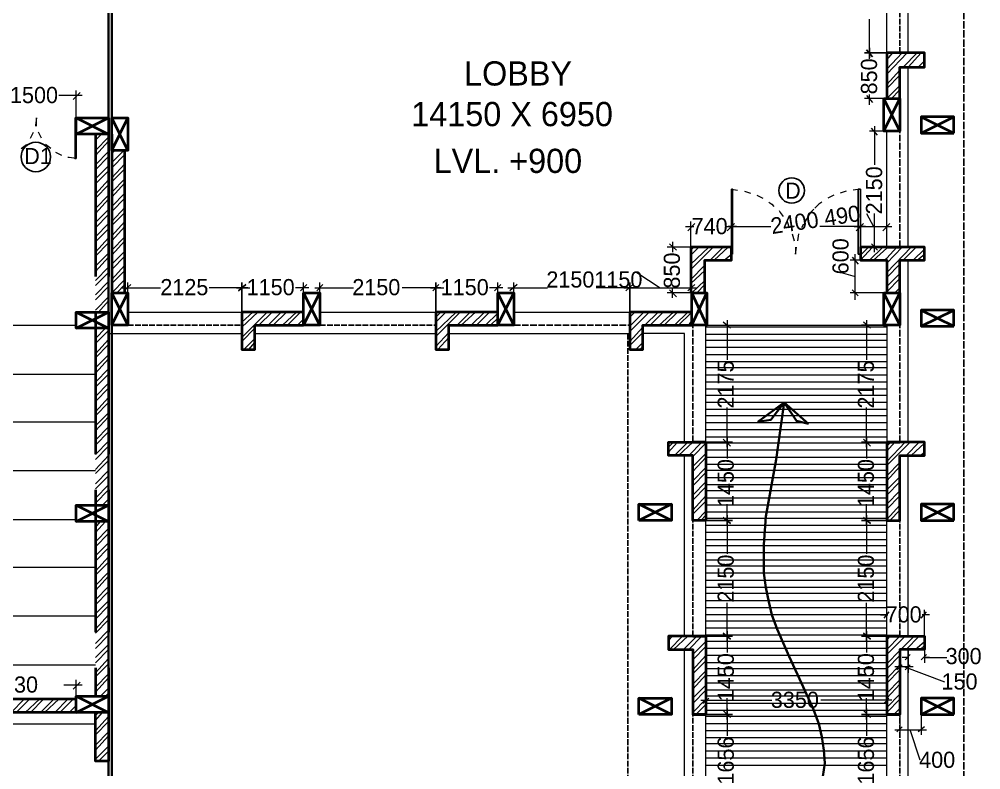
# Model space of a CAD drawing. Header units: millimetres. Extents: x 23593 to 241524, y 4405 to 182732.
# Drawn here: x 190123 to 207990, y 41737 to 55675 of the extents above; entities that cross this region are included whole.
import ezdxf

# ---------------------------------------------------------------- set-up
doc = ezdxf.new("R2010")
doc.units = ezdxf.units.MM
doc.linetypes.add('PDF_IMPORT', pattern=[1, 0.8, -0.2])
for name, color, linetype in [('PDF_0', 7, 'Continuous'), ('PDF_AR_DIMENSION', 7, 'Continuous'), ('PDF_AR_ELEVATIONS', 2, 'Continuous'), ('PDF_DOOR WIN TEXT', 5, 'Continuous'), ('PDF_ST COLUMN', 1, 'Continuous'), ('PDF_Text', 7, 'Continuous'), ('PDF_wall', 7, 'Continuous'), ('PDF_WINDOW', 2, 'Continuous')]:
    doc.layers.add(name, color=color, linetype=linetype)
for name, color, linetype, true_color in [('PDF_AR_DOOR', 7, 'Continuous', 0x723939), ('PDF_AR_HATCH', 7, 'Continuous', 0x767676), ('PDF_AR_WINDOW', 7, 'Continuous', 0x00a5dd), ('PDF_exp gap', 7, 'Continuous', 0xdd006e)]:
    doc.layers.add(name, color=color, linetype=linetype, true_color=true_color)
doc.styles.add('PDF Century Gothic', font='GOTHIC.TTF')

msp = doc.modelspace()

# ---------------------------------------------------------------- linework, layer by layer
at = {"layer": 'PDF_0', "color": 1, "linetype": 'PDF_IMPORT', "lineweight": 25, "ltscale": 132.136405}
for points in [[(206489, 55051), (206489, 57184)], [(192143, 49992), (194257, 49992)], [(195710, 49992), (197862, 49992)], [(202638, 44216), (202638, 46367)], [(206489, 44216), (206489, 46367)], [(202638, 41007), (202638, 42762)], [(206489, 41007), (206489, 42762)]]:
    msp.add_lwpolyline(points, dxfattribs=at)
at = {"layer": 'PDF_0', "color": 6, "linetype": 'PDF_IMPORT', "lineweight": 25, "ltscale": 169.889663}
msp.add_lwpolyline([(207678, 40214), (207678, 57184)], dxfattribs=at)
at = {"layer": 'PDF_0', "lineweight": 13}
for points in [[(205979, 54975), (205866, 55107)], [(203280, 51747), (203412, 51879)], [(205677, 51747), (205809, 51879)], [(194200, 50634), (194332, 50747)], [(197806, 50634), (197919, 50747)], [(201392, 50634), (201524, 50747)], [(203204, 47878), (203337, 47745)], [(205809, 47878), (205942, 47745)], [(203204, 46424), (203337, 46311)], [(205809, 46424), (205942, 46311)], [(203204, 44272), (203337, 44159)], [(205809, 44272), (205942, 44159)], [(203204, 42838), (203337, 42705)], [(205809, 42838), (205942, 42705)]]:
    msp.add_lwpolyline(points, close=True, dxfattribs=at)
for points in [[(191123, 54182), (191256, 54315)], [(205866, 54258), (205979, 54126)], [(206074, 53522), (205960, 53654)], [(202676, 51879), (202544, 51747)], [(206168, 51747), (206300, 51879)], [(202336, 51389), (202204, 51502)], [(205960, 51502), (206074, 51389)], [(205602, 51257), (205715, 51124)], [(192199, 50747), (192067, 50634)], [(195352, 50634), (195465, 50747)], [(195767, 50747), (195654, 50634)], [(198957, 50634), (199071, 50747)], [(199373, 50747), (199240, 50634)], [(202544, 50634), (202676, 50747)], [(202204, 50652), (202336, 50520)], [(205715, 50539), (205602, 50652)], [(203337, 49935), (203204, 50048)], [(205942, 49935), (205809, 50048)], [(206281, 44669), (206187, 44555)], [(206885, 44555), (206980, 44669)], [(206583, 43781), (206678, 43876)], [(206980, 43876), (206885, 43781)], [(206432, 43593), (206527, 43687)], [(206678, 43687), (206583, 43593)], [(191123, 43234), (191256, 43366)], [(202940, 43064), (202827, 42970)], [(206187, 42970), (206281, 43064)], [(206432, 42441), (206527, 42536)], [(206942, 42536), (206829, 42441)]]:
    msp.add_lwpolyline(points, dxfattribs=at)
at = {"layer": 'PDF_0', "color": 1, "linetype": 'PDF_IMPORT', "lineweight": 25, "ltscale": 151.013034}
for points in [[(206489, 51445), (206489, 53597)], [(199316, 49992), (201468, 49992)], [(202638, 47821), (202638, 49973)], [(206489, 47821), (206489, 49992)]]:
    msp.add_lwpolyline(points, dxfattribs=at)
at = {"layer": 'PDF_0', "color": 6, "linetype": 'PDF_IMPORT', "lineweight": 25, "ltscale": 132.136405}
msp.add_lwpolyline([(201430, 40214), (201430, 49841)], dxfattribs=at)
at = {"layer": 'PDF_AR_DIMENSION', "lineweight": 13}
for points in [[(205923, 54937), (205923, 55674)], [(205923, 55145), (205923, 54956)], [(191180, 53843), (191180, 54352)], [(191293, 54258), (190859, 54258)], [(206244, 54201), (205828, 54201)], [(205923, 54088), (205923, 54277)], [(206017, 53692), (206017, 52974)], [(206244, 53597), (205923, 53597)], [(205866, 52068), (205998, 51823)], [(206017, 51351), (206017, 52068)], [(202506, 51823), (202657, 51823)], [(202600, 51445), (202600, 51917)], [(203242, 51823), (204092, 51823)], [(203450, 51823), (203299, 51823)], [(205847, 51823), (204998, 51823)], [(205640, 51823), (206338, 51823)], [(205923, 51445), (206244, 51445), (206244, 51917)], [(202261, 51540), (202261, 51351)], [(202619, 51445), (202166, 51445)], [(205658, 50464), (205658, 50596), (205658, 51200), (205658, 51313)], [(206244, 51200), (205564, 51200)], [(201600, 50973), (202034, 50690)], [(205394, 50973), (205658, 50898)], [(192143, 50237), (192143, 50785)], [(195408, 50596), (195408, 50785)], [(195710, 50596), (195710, 50785)], [(199014, 50294), (199014, 50785)], [(199316, 50596), (199316, 50785)], [(202619, 50294), (202619, 50785)], [(192030, 50690), (192747, 50690)], [(194370, 50690), (193653, 50690)], [(194163, 50690), (194408, 50690)], [(195503, 50690), (195257, 50690)], [(195616, 50690), (196333, 50690)], [(197957, 50690), (197239, 50690)], [(197768, 50690), (198013, 50690)], [(199108, 50690), (198863, 50690)], [(199203, 50690), (199939, 50690)], [(201562, 50690), (200845, 50690)], [(201355, 50690), (202714, 50690)], [(202619, 50596), (202166, 50596)], [(202261, 50501), (202261, 50690)], [(206244, 50596), (205564, 50596)], [(203280, 50086), (203280, 49350)], [(205866, 50086), (205866, 49350)], [(202884, 49992), (203374, 49992)], [(206263, 49992), (205772, 49992)], [(203280, 47727), (203280, 48463)], [(205866, 47727), (205866, 48463)], [(203280, 47915), (203280, 47519)], [(205866, 47915), (205866, 47519)], [(203280, 46273), (203280, 46669)], [(205866, 46273), (205866, 46669)], [(203280, 46462), (203280, 45745)], [(205866, 46462), (205866, 45745)], [(203280, 44121), (203280, 44838)], [(205866, 44121), (205866, 44838)], [(206244, 44216), (206244, 44706)], [(206942, 44216), (206942, 44706)], [(206130, 44612), (206263, 44612)], [(207036, 44612), (206904, 44612)], [(203280, 44310), (203280, 43914)], [(205866, 44310), (205866, 43914)], [(206489, 43970), (206489, 43536)], [(206640, 43725), (206640, 43970), (206640, 43536)], [(206942, 43970), (206942, 43725)], [(206640, 43819), (206527, 43819)], [(207036, 43819), (206942, 43819), (207357, 43819)], [(206734, 43649), (206640, 43649), (206489, 43649), (206395, 43649)], [(207320, 43366), (206565, 43649)], [(191293, 43309), (190954, 43309)], [(191180, 43102), (191180, 43404)], [(202884, 42762), (202884, 43121)], [(203280, 42668), (203280, 43064)], [(205866, 42668), (205866, 43064)], [(206244, 42762), (206244, 43121)], [(202789, 43026), (204111, 43026)], [(206338, 43026), (205017, 43026)], [(203280, 42875), (203280, 42366)], [(205866, 42875), (205866, 42366)], [(206489, 42762), (206489, 42385)], [(206885, 42762), (206885, 42385)], [(206395, 42479), (206489, 42479), (206885, 42479), (206980, 42479)], [(206867, 41913), (206678, 42479)]]:
    msp.add_lwpolyline(points, dxfattribs=at)
for points in [[(205828, 55051), (206244, 55051)], [(203356, 51917), (203356, 51445)], [(205753, 51917), (205753, 51445)], [(194257, 50785), (194257, 50237)], [(197862, 50785), (197862, 50237)], [(201468, 50785), (201468, 50237)], [(203374, 47821), (202884, 47821)], [(205772, 47821), (206263, 47821)], [(203374, 46367), (202884, 46367)], [(205772, 46367), (206263, 46367)], [(203374, 44216), (202884, 44216)], [(205772, 44216), (206263, 44216)], [(203374, 42762), (202884, 42762)], [(205772, 42762), (206263, 42762)]]:
    msp.add_lwpolyline(points, close=True, dxfattribs=at)
at = {"layer": 'PDF_AR_DOOR', "lineweight": 20}
for points in [[(190444, 53692), (190444, 53710), (190444, 53843), (190425, 53710), (190425, 53692)], [(190331, 53465), (190387, 53578)], [(190538, 53465), (190482, 53578)], [(190161, 53276), (190255, 53352)], [(190708, 53276), (190614, 53352)], [(190916, 53144), (190803, 53201)], [(191180, 53088), (191048, 53106), (191029, 53106)], [(203356, 52521), (203469, 52502)], [(203601, 52484), (203714, 52446)], [(203827, 52408), (203941, 52351)], [(205262, 52408), (205149, 52351)], [(205489, 52484), (205375, 52446)], [(205753, 52521), (205621, 52502)], [(204054, 52276), (204111, 52238), (204148, 52200)], [(204243, 52125), (204262, 52087), (204318, 52012)], [(204394, 51917), (204431, 51804)], [(204488, 51691), (204526, 51559)], [(204601, 51691), (204582, 51559)], [(204545, 51445), (204545, 51313), (204564, 51445)]]:
    msp.add_lwpolyline(points, dxfattribs=at)
at = {"layer": 'PDF_AR_DOOR', "lineweight": 25}
for points in [[(191180, 53088), (191161, 53088), (191161, 53843), (191180, 53843)], [(203356, 52521), (203374, 52521), (203374, 51313), (203356, 51313)], [(205753, 52521), (205715, 52521), (205715, 51313), (205753, 51313)]]:
    msp.add_lwpolyline(points, close=True, dxfattribs=at)
at = {"layer": 'PDF_AR_DOOR', "linetype": 'PDF_IMPORT', "lineweight": 20, "ltscale": 126.628279}
msp.add_lwpolyline([(205036, 52276), (204979, 52238), (204828, 52087), (204658, 51804)], dxfattribs=at)
at = {"layer": 'PDF_AR_ELEVATIONS', "lineweight": 35}
for points in [[(203846, 48199), (204337, 48557), (204092, 48236)], [(204790, 48161), (204337, 48557), (204564, 48217)]]:
    msp.add_lwpolyline(points, close=True, dxfattribs=at)
msp.add_lwpolyline([(204337, 48557), (204262, 48029), (204186, 47500), (203997, 46443), (203960, 45914), (203960, 45386), (203997, 45122), (204054, 44857), (204111, 44612), (204205, 44348), (204431, 43838), (204658, 43347), (204885, 42856), (204979, 42592), (205036, 42347), (205073, 42101), (205092, 41856), (205054, 41611), (204998, 41365), (204903, 41120), (204809, 40855), (204564, 40365)], dxfattribs=at)
at = {"layer": 'PDF_AR_HATCH', "lineweight": 5}
for points in [[(206244, 55013), (206263, 55051)], [(206244, 54749), (206527, 55051)], [(206244, 54919), (206357, 55051)], [(206244, 54654), (206621, 55051)], [(206546, 54786), (206810, 55051)], [(206640, 54786), (206885, 55051)], [(206829, 54786), (206942, 54900)], [(206244, 54466), (206489, 54730)], [(206904, 54786), (206942, 54824)], [(206244, 54390), (206489, 54635)], [(206244, 54201), (206489, 54447)], [(206319, 54182), (206489, 54371)], [(191539, 53522), (191558, 53541)], [(191539, 53427), (191652, 53541)], [(191539, 53239), (191784, 53484)], [(191539, 53144), (191784, 53408)], [(191539, 52974), (191784, 53220)], [(191539, 52880), (191784, 53125)], [(191841, 53012), (192067, 53239)], [(191841, 53182), (191897, 53239)], [(191841, 52918), (192086, 53163)], [(191539, 52710), (191784, 52955)], [(191841, 52729), (192086, 52993)], [(191841, 52653), (192086, 52899)], [(191539, 52616), (191784, 52861)], [(191841, 52465), (192086, 52710)], [(191539, 52427), (191784, 52691)], [(191539, 52351), (191784, 52597)], [(191841, 52370), (192086, 52635)], [(191539, 52163), (191784, 52408)], [(191841, 52200), (192086, 52446)], [(191539, 52068), (191784, 52332)], [(191841, 52106), (192086, 52351)], [(191841, 51917), (192086, 52181)], [(191539, 51898), (191784, 52144)], [(191539, 51804), (191784, 52049)], [(191841, 51842), (192086, 52087)], [(191539, 51634), (191784, 51879)], [(191841, 51653), (192086, 51917)], [(191841, 51559), (192086, 51823)], [(191539, 51540), (191784, 51785)], [(191539, 51351), (191784, 51615)], [(191539, 51275), (191784, 51521)], [(191841, 51389), (192086, 51634)], [(191841, 51294), (192086, 51559)], [(191539, 51087), (191784, 51332)], [(191841, 51124), (192086, 51370)], [(202600, 51389), (202657, 51445)], [(202600, 51124), (202940, 51445)], [(202600, 51294), (202751, 51445)], [(202600, 51030), (203016, 51445)], [(202959, 51200), (203204, 51445)], [(203035, 51200), (203299, 51445)], [(203223, 51200), (203356, 51313)], [(205753, 51294), (205904, 51445)], [(205753, 51200), (205979, 51445)], [(205923, 51200), (206168, 51445)], [(205998, 51200), (206244, 51426), (206263, 51445)], [(206187, 51200), (206244, 51238), (206432, 51445)], [(206244, 50973), (206697, 51445)], [(206244, 51143), (206527, 51445)], [(206546, 51200), (206791, 51445)], [(206734, 51200), (206942, 51408)], [(206810, 51200), (206942, 51313)], [(191539, 50992), (191784, 51257)], [(191841, 51030), (192086, 51275)], [(191841, 50841), (192086, 51106)], [(202600, 50841), (202865, 51106)], [(203318, 51200), (203356, 51219)], [(206244, 50879), (206489, 51124)], [(191539, 50822), (191784, 51068)], [(191539, 50728), (191784, 50973)], [(191841, 50766), (192086, 51011)], [(202600, 50766), (202865, 51011)], [(206244, 50709), (206489, 50954)], [(191539, 50558), (191784, 50803)], [(191841, 50596), (192086, 50841)], [(191935, 50596), (192086, 50747)], [(202619, 50596), (202865, 50822)], [(202714, 50596), (202865, 50747)], [(206244, 50615), (206489, 50860)], [(191539, 50464), (191784, 50709)], [(206395, 50596), (206489, 50690)], [(206489, 50596), (206489, 50596)], [(191539, 50275), (191784, 50520)], [(191595, 50237), (191784, 50445)], [(191765, 50237), (191784, 50256)], [(194257, 50048), (194465, 50237)], [(194257, 49765), (194729, 50237)], [(194257, 50218), (194276, 50237)], [(194257, 49954), (194559, 50237)], [(194578, 49992), (194823, 50237)], [(194748, 49992), (194993, 50237)], [(194842, 49992), (195088, 50237)], [(195012, 49992), (195276, 50237)], [(195106, 49992), (195352, 50237)], [(197862, 50143), (197957, 50237)], [(197862, 49879), (198240, 50237)], [(197862, 50048), (198051, 50237)], [(197862, 49784), (198315, 50237)], [(198259, 49992), (198504, 50237)], [(198334, 49992), (198599, 50237)], [(198523, 49992), (198768, 50237)], [(198617, 49992), (198863, 50237)], [(198787, 49992), (199014, 50218)], [(201468, 50237), (201468, 50237)], [(201468, 49973), (201732, 50237)], [(201468, 50143), (201562, 50237)], [(201468, 49879), (201827, 50237)], [(201751, 49992), (201996, 50237)], [(201845, 49992), (202091, 50237)], [(202015, 49992), (202280, 50237)], [(202110, 49992), (202355, 50237)], [(202298, 49992), (202544, 50237)], [(202374, 49992), (202600, 50218)], [(195295, 49992), (195408, 50105)], [(195371, 49992), (195408, 50030)], [(198882, 49992), (199014, 50124)], [(202563, 49992), (202600, 50048)], [(191539, 49746), (191728, 49935)], [(191539, 49916), (191558, 49935)], [(191539, 49652), (191784, 49897)], [(194257, 49690), (194502, 49935)], [(197862, 49595), (198108, 49860)], [(201468, 49690), (201713, 49954)], [(201468, 49614), (201713, 49860)], [(206244, 49954), (202884, 49954)], [(191539, 49463), (191784, 49728)], [(194295, 49539), (194502, 49746)], [(197900, 49539), (198108, 49765)], [(206244, 49822), (202884, 49822)], [(206244, 49709), (202884, 49709)], [(191539, 49388), (191784, 49633)], [(194389, 49539), (194502, 49671)], [(198070, 49539), (198108, 49576)], [(201581, 49539), (201713, 49671)], [(201657, 49539), (201713, 49595)], [(206244, 49576), (202884, 49576)], [(191539, 49199), (191784, 49444)], [(191539, 49105), (191784, 49369)], [(206244, 49444), (202884, 49444)], [(191539, 48935), (191784, 49180)], [(206244, 49312), (202884, 49312)], [(206244, 49199), (202884, 49199)], [(191539, 48840), (191784, 49086)], [(206244, 49067), (202884, 49067)], [(191539, 48670), (191784, 48916)], [(191539, 48576), (191784, 48821)], [(206244, 48935), (202884, 48935)], [(206244, 48803), (202884, 48803)], [(191539, 48387), (191784, 48652)], [(206244, 48689), (202884, 48689)], [(191539, 48312), (191784, 48557)], [(206244, 48557), (202884, 48557)], [(206244, 48425), (202884, 48425)], [(191539, 48123), (191784, 48368)], [(191539, 48029), (191784, 48293)], [(206244, 48312), (202884, 48312)], [(191539, 47859), (191784, 48104)], [(206244, 48180), (202884, 48180)], [(191539, 47764), (191784, 48010)], [(206244, 48047), (202884, 48047)], [(206244, 47915), (202884, 47915)], [(191539, 47594), (191784, 47840)], [(191539, 47500), (191784, 47745)], [(202185, 47727), (202280, 47821)], [(202185, 47632), (202355, 47821)], [(202298, 47576), (202544, 47821)], [(202374, 47576), (202638, 47821)], [(202563, 47576), (202808, 47821)], [(206244, 47802), (202884, 47802), (202638, 47557)], [(206244, 47745), (206319, 47821)], [(206244, 47462), (206583, 47821)], [(206244, 47651), (206395, 47821)], [(206244, 47387), (206678, 47821)], [(206602, 47576), (206848, 47821)], [(206697, 47576), (206942, 47802)], [(191539, 47311), (191784, 47576)], [(202638, 47368), (202884, 47613)], [(206244, 47538), (202884, 47538), (202638, 47274)], [(206244, 47670), (202884, 47670)], [(206867, 47576), (206942, 47632)], [(191539, 47236), (191784, 47481)], [(202638, 47104), (202884, 47349)], [(206244, 47406), (202884, 47406)], [(206244, 47198), (206489, 47443)], [(206244, 47104), (206489, 47368)], [(191539, 47047), (191784, 47292)], [(191539, 46953), (191784, 47198)], [(202638, 47009), (202884, 47255)], [(206244, 47292), (202884, 47292)], [(206244, 46934), (206489, 47179)], [(191539, 46783), (191784, 47028)], [(202638, 46839), (202884, 47085)], [(206244, 47160), (202884, 47160)], [(206244, 47028), (202884, 47028)], [(206244, 46839), (206489, 47085)], [(191539, 46688), (191784, 46934)], [(202638, 46745), (202884, 46990)], [(202638, 46556), (202884, 46821)], [(206244, 46915), (202884, 46915)], [(206244, 46669), (206489, 46915)], [(206244, 46575), (206489, 46821)], [(191671, 46651), (191784, 46764)], [(191765, 46651), (191784, 46669)], [(202638, 46481), (202884, 46726)], [(206244, 46783), (202884, 46783)], [(206244, 46651), (202884, 46651)], [(206244, 46386), (206489, 46651)], [(202714, 46367), (202884, 46537)], [(202789, 46367), (202884, 46462)], [(206244, 46518), (202884, 46518)], [(206300, 46367), (206489, 46556)], [(191539, 46235), (191633, 46349)], [(191539, 46141), (191728, 46349)], [(206244, 46405), (202884, 46405)], [(206489, 46367), (206489, 46367)], [(191539, 45971), (191784, 46216)], [(191539, 45877), (191784, 46122)], [(206244, 46273), (202884, 46273)], [(206244, 46141), (202884, 46141)], [(191539, 45707), (191784, 45952)], [(206244, 46009), (202884, 46009)], [(191539, 45612), (191784, 45858)], [(206244, 45896), (202884, 45896)], [(206244, 45763), (202884, 45763)], [(191539, 45424), (191784, 45688)], [(191539, 45348), (191784, 45594)], [(206244, 45631), (202884, 45631)], [(191539, 45159), (191784, 45405)], [(206244, 45518), (202884, 45518)], [(206244, 45386), (202884, 45386)], [(191539, 45065), (191784, 45329)], [(206244, 45254), (202884, 45254)], [(191539, 44895), (191784, 45140)], [(191539, 44801), (191784, 45046)], [(206244, 45122), (202884, 45122)], [(191539, 44631), (191784, 44876)], [(206244, 45008), (202884, 45008)], [(206244, 44876), (202884, 44876)], [(191539, 44536), (191784, 44782)], [(206244, 44744), (202884, 44744)], [(191539, 44348), (191784, 44612)], [(191539, 44272), (191784, 44518)], [(206244, 44612), (202884, 44612)], [(206244, 44499), (202884, 44499)], [(191539, 44083), (191784, 44329)], [(206244, 44367), (202884, 44367)], [(191539, 43989), (191784, 44234)], [(202185, 44140), (202261, 44216)], [(202204, 43970), (202449, 44216)], [(202280, 43970), (202544, 44216)], [(202468, 43970), (202714, 44216)], [(202563, 43970), (202808, 44216)], [(206244, 44234), (202884, 44234)], [(206244, 43970), (206489, 44216)], [(206244, 44140), (206300, 44216)], [(206244, 43876), (206583, 44216)], [(206508, 43970), (206753, 44216)], [(206602, 43970), (206848, 44216)], [(191539, 43819), (191784, 44065)], [(191539, 43725), (191784, 43970)], [(206244, 44121), (202884, 44121), (202638, 43876)], [(202638, 43781), (202884, 44027)], [(206244, 43989), (202884, 43989)], [(206772, 43970), (206942, 44121)], [(206867, 43970), (206942, 44046)], [(191539, 43536), (191784, 43800)], [(206244, 43857), (202884, 43857), (202638, 43593)], [(206489, 43857), (206244, 43611), (202884, 43611)], [(206244, 43706), (206489, 43951)], [(191539, 43460), (191784, 43706)], [(202638, 43517), (202884, 43762)], [(206244, 43725), (202884, 43725)], [(206244, 43423), (206489, 43687)], [(191539, 43272), (191784, 43517)], [(191539, 43177), (191784, 43442)], [(202638, 43328), (202884, 43574)], [(202638, 43234), (202884, 43498)], [(206489, 43593), (206244, 43347), (202884, 43347)], [(206244, 43479), (202884, 43479)], [(191614, 43083), (191784, 43253)], [(202638, 43064), (202884, 43309)], [(206244, 43158), (206489, 43404)], [(206244, 43064), (206489, 43328)], [(191709, 43083), (191784, 43158)], [(206244, 43215), (202884, 43215), (202638, 42970)], [(206244, 43102), (202884, 43102)], [(206244, 42894), (206489, 43140)], [(189972, 42800), (190217, 43045)], [(190066, 42800), (190312, 43045)], [(190236, 42800), (190501, 43045)], [(190331, 42800), (190576, 43045)], [(190519, 42800), (190765, 43045)], [(190595, 42800), (190859, 43045)], [(190784, 42800), (191029, 43045)], [(190878, 42800), (191123, 43045)], [(191048, 42800), (191180, 42932)], [(202638, 42800), (202884, 43045)], [(202695, 42762), (202884, 42951)], [(206244, 42970), (202884, 42970)], [(206244, 42800), (206489, 43045)], [(191142, 42800), (191180, 42838)], [(191539, 42743), (191595, 42800)], [(191539, 42649), (191671, 42800)], [(191539, 42460), (191784, 42724)], [(206244, 42838), (202884, 42838)], [(202884, 42762), (202884, 42781)], [(206244, 42724), (202884, 42724)], [(206376, 42762), (206489, 42875)], [(206470, 42762), (206489, 42781)], [(191539, 42385), (191784, 42630)], [(206244, 42592), (202884, 42592)], [(191539, 42196), (191784, 42441)], [(191539, 42101), (191784, 42366)], [(206244, 42460), (202884, 42460)], [(191539, 41931), (191784, 42177)], [(206244, 42328), (202884, 42328)], [(206244, 42215), (202884, 42215)], [(191595, 41894), (191784, 42082)], [(206244, 42082), (202884, 42082)], [(191765, 41894), (191784, 41913)], [(206244, 41950), (202884, 41950)], [(206244, 41818), (202884, 41818)]]:
    msp.add_lwpolyline(points, dxfattribs=at)
at = {"layer": 'PDF_AR_WINDOW', "color": 2, "lineweight": 20}
msp.add_lwpolyline([(185064, 42592), (191539, 42592)], dxfattribs=at)
at = {"layer": 'PDF_DOOR WIN TEXT', "lineweight": 25}
for centre, radius in [((190432, 53118), 274), ((204477, 52495), 236)]:
    msp.add_circle(centre, radius, dxfattribs=at)
at = {"layer": 'PDF_exp gap', "lineweight": 35}
for points in [[(191784, 67019), (191784, 39836)], [(191841, 67019), (191841, 39836)]]:
    msp.add_lwpolyline(points, dxfattribs=at)
at = {"layer": 'PDF_ST COLUMN', "lineweight": 40}
for points in [[(206187, 54201), (206489, 54201), (206489, 53597), (206187, 53597)], [(191784, 53843), (191784, 53541), (191180, 53541), (191180, 53843)], [(191841, 53843), (192143, 53843), (192143, 53239), (191841, 53239)], [(207489, 53559), (207489, 53861), (206885, 53861), (206885, 53559)], [(191841, 50596), (192143, 50596), (192143, 49992), (191841, 49992)], [(195408, 50596), (195710, 50596), (195710, 49992), (195408, 49992)], [(199014, 50596), (199316, 50596), (199316, 49992), (199014, 49992)], [(202619, 50596), (202902, 50596), (202902, 49992), (202619, 49992)], [(206187, 50596), (206489, 50596), (206489, 49992), (206187, 49992)], [(191784, 50237), (191784, 49935), (191180, 49935), (191180, 50237)], [(207489, 49973), (207489, 50275), (206885, 50275), (206885, 49973)], [(191784, 46651), (191784, 46349), (191180, 46349), (191180, 46651)], [(201638, 46367), (201638, 46669), (202242, 46669), (202242, 46367)], [(207489, 46367), (207489, 46669), (206885, 46669), (206885, 46367)], [(191784, 43102), (191784, 42800), (191180, 42800), (191180, 43102)], [(201638, 42762), (201638, 43064), (202242, 43064), (202242, 42762)], [(207489, 42762), (207489, 43064), (206885, 43064), (206885, 42762)]]:
    msp.add_lwpolyline(points, close=True, dxfattribs=at)
for points in [[(206187, 53597), (206489, 54201)], [(206489, 53597), (206187, 54201)], [(191180, 53843), (191784, 53541)], [(191180, 53541), (191784, 53843)], [(191841, 53239), (192143, 53843)], [(192143, 53239), (191841, 53843)], [(206885, 53559), (207489, 53861)], [(206885, 53861), (207489, 53559)], [(191841, 49992), (192143, 50596)], [(192143, 49992), (191841, 50596)], [(195408, 49992), (195710, 50596)], [(195710, 49992), (195408, 50596)], [(199014, 49992), (199316, 50596)], [(199316, 49992), (199014, 50596)], [(202619, 49992), (202902, 50596)], [(202902, 49992), (202619, 50596)], [(206187, 49992), (206489, 50596)], [(206489, 49992), (206187, 50596)], [(191180, 50237), (191784, 49935)], [(191180, 49935), (191784, 50237)], [(206885, 49973), (207489, 50275)], [(206885, 50275), (207489, 49973)], [(191180, 46651), (191784, 46349)], [(191180, 46349), (191784, 46651)], [(202242, 46367), (201638, 46669)], [(202242, 46669), (201638, 46367)], [(206885, 46367), (207489, 46669)], [(206885, 46669), (207489, 46367)], [(191180, 43102), (191784, 42800)], [(191180, 42800), (191784, 43102)], [(202242, 42762), (201638, 43064)], [(202242, 43064), (201638, 42762)], [(206885, 42762), (207489, 43064)], [(206885, 43064), (207489, 42762)]]:
    msp.add_lwpolyline(points, dxfattribs=at)
at = {"layer": 'PDF_wall', "color": 2, "lineweight": 20}
for points in [[(206244, 55051), (206244, 57184)], [(206640, 55051), (206640, 57033)], [(206640, 51445), (206640, 54786)], [(206244, 51445), (206244, 53597)], [(206640, 47821), (206640, 51200)], [(192143, 50237), (194257, 50237)], [(195710, 50237), (197862, 50237)], [(199316, 50237), (201468, 50237)], [(202884, 47821), (202884, 49992)], [(202902, 49992), (206244, 49992), (206244, 47821)], [(191784, 49841), (194257, 49841)], [(194502, 49841), (197862, 49841)], [(198108, 49841), (201468, 49841)], [(202487, 47821), (202487, 49841), (201713, 49841)], [(202487, 44216), (202487, 47576)], [(206640, 44216), (206640, 47576)], [(202884, 44216), (202884, 46367)], [(206244, 44216), (206244, 46367)], [(202487, 40931), (202487, 43970)], [(206640, 40931), (206640, 43970)], [(202884, 41120), (202884, 42762)], [(206244, 41120), (206244, 42762)]]:
    msp.add_lwpolyline(points, dxfattribs=at)
at = {"layer": 'PDF_wall', "lineweight": 40}
for points in [[(206489, 54201), (206489, 54786), (206942, 54786), (206942, 55051), (206244, 55051), (206244, 54201)], [(206489, 55051), (206244, 55051)], [(191841, 53541), (191841, 50596)], [(192086, 50596), (192086, 53239)], [(202865, 50596), (202865, 51200), (203356, 51200), (203356, 51445), (202600, 51445), (202600, 50596)], [(206244, 51445), (205753, 51445), (205753, 51200), (206244, 51200), (206244, 50596)], [(206489, 50596), (206489, 51200), (206942, 51200), (206942, 51445), (206244, 51445), (206489, 51445)], [(195408, 50237), (194257, 50237), (194257, 49539), (194502, 49539), (194502, 49992), (195408, 49992)], [(199014, 50237), (197862, 50237), (197862, 49539), (198108, 49539), (198108, 49992), (199014, 49992)], [(202619, 50237), (201468, 50237), (201468, 49539), (201713, 49539), (201713, 49992), (202619, 49992)], [(202884, 47821), (202884, 46367), (202638, 46367), (202638, 47576), (202185, 47576), (202185, 47821), (202884, 47821), (202638, 47821)], [(206244, 47821), (206244, 46367), (206489, 46367), (206489, 47576), (206942, 47576), (206942, 47821), (206244, 47821), (206489, 47821)], [(202884, 46367), (202638, 46367)], [(206244, 46367), (206489, 46367)], [(202884, 44216), (202185, 44216), (202185, 43970), (202638, 43970), (202638, 42762), (202884, 42762)], [(202638, 44216), (202884, 44216), (202884, 42762), (202638, 42762)], [(206244, 44216), (206942, 44216), (206942, 43970), (206489, 43970), (206489, 42762), (206244, 42762)], [(206489, 44216), (206244, 44216), (206244, 42762), (206489, 42762)], [(191784, 42800), (191784, 41894), (191539, 41894), (191539, 42800)]]:
    msp.add_lwpolyline(points, dxfattribs=at)
at = {"layer": 'PDF_wall', "linetype": 'PDF_IMPORT', "lineweight": 40, "ltscale": 3303.410123}
for points in [[(191539, 53541), (191539, 43102)], [(191784, 53541), (191784, 43102)]]:
    msp.add_lwpolyline(points, dxfattribs=at)
at = {"layer": 'PDF_wall', "linetype": 'PDF_IMPORT', "lineweight": 40, "ltscale": 3605.436192}
for points in [[(191180, 43045), (177740, 43045)], [(191180, 42800), (177740, 42800)]]:
    msp.add_lwpolyline(points, dxfattribs=at)
at = {"layer": 'PDF_WINDOW', "lineweight": 9}
for points in [[(184762, 49992), (191180, 49992)], [(184592, 49086), (191539, 49086)], [(184592, 48199), (191539, 48199)], [(184592, 47292), (191539, 47292)], [(184762, 46386), (191180, 46386)], [(184592, 45499), (191539, 45499)], [(184592, 44593), (191539, 44593)], [(184592, 43687), (191539, 43687)]]:
    msp.add_lwpolyline(points, dxfattribs=at)

# ---------------------------------------------------------------- texts
at = {"layer": 'PDF_Text', "attachment_point": 4, "style": 'PDF Century Gothic'}
for s, insert, char_height in [('LOBBY', (198389, 54666), 450), ('1500', (189951, 54266), 300), ('14150 X 6950', (197407, 53911), 450.01), ('LVL. +900', (197823, 53042), 450), ('740', (202617, 51831), 300), ('21501150', (199918, 50840), 300), ('2125', (192745, 50698), 300), ('1150', (194349, 50698), 300), ('2150', (196312, 50698), 300), ('1150', (197955, 50698), 300), ('700', (206223, 44620), 300), ('300', (207337, 43846), 300), ('1200 1200 1330', (187572, 43317), 300), ('150', (207261, 43374), 300), ('3350', (204090, 43034), 300), ('400', (206846, 41920), 300)]:
    msp.add_mtext(s, dxfattribs=dict(at, insert=insert, char_height=char_height))
at = {"layer": 'PDF_Text', "char_height": 300, "attachment_point": 4, "style": 'PDF Century Gothic'}
for s, insert, rotation in [('850', (205915, 54279), 90), ('2150', (206009, 52051), 90), ('2400 490', (204090, 51831), 8.4032), ('600', (205386, 50938), 90), ('850', (202252, 50673), 90), ('2175', (203253, 48446), 90), ('2175', (205858, 48446), 90), ('1450', (203253, 46615), 90), ('1450', (205858, 46615), 90), ('2150', (203253, 44840), 90), ('2150', (205858, 44840), 90), ('1450', (203253, 43009), 90), ('1450', (205858, 43009), 90), ('1656', (203253, 41461), 90), ('1656', (205858, 41461), 90)]:
    msp.add_mtext(s, dxfattribs=dict(at, insert=insert, rotation=rotation))
at = {"layer": 'PDF_Text', "color": 5, "char_height": 300, "attachment_point": 4, "style": 'PDF Century Gothic'}
for s, insert in [('D1', (190215, 53134)), ('D', (204354, 52492))]:
    msp.add_mtext(s, dxfattribs=dict(at, insert=insert))

doc.saveas('drawing.dxf')
